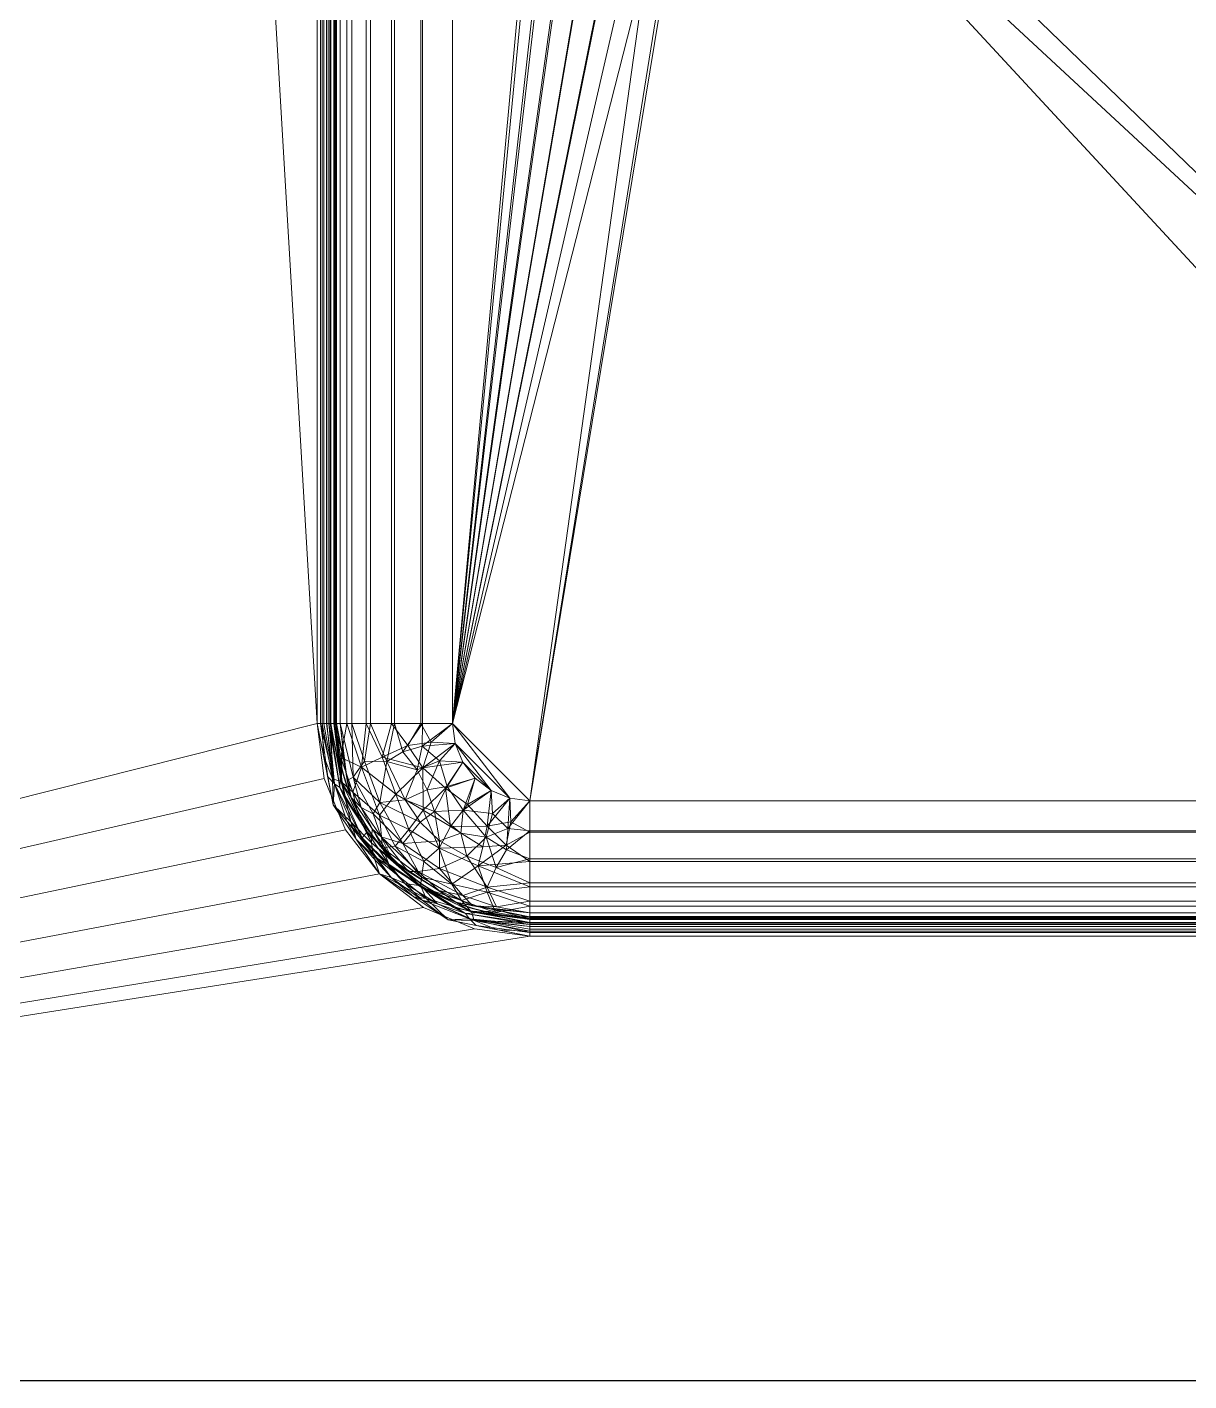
# Model space of a CAD drawing. Header units: millimetres. Extents: x -1 to 1201, y -701 to 1.
# Drawn here: x 600 to 900.5, y -700 to -350 of the extents above; entities that cross this region are included whole.
import ezdxf

# ---------------------------------------------------------------- set-up
doc = ezdxf.new("R2010")
doc.units = ezdxf.units.MM
for name, color, linetype in [('IQ_200_2D', 1, 'Continuous'), ('IQ_200_3D', 1, 'Continuous'), ('IQ_204_2D', 7, 'Continuous')]:
    doc.layers.add(name, color=color, linetype=linetype)

msp = doc.modelspace()

# ---------------------------------------------------------------- linework, layer by layer
at = {"layer": 'IQ_200_2D', "linetype": 'Continuous'}
msp.add_line((1200, -700), (0, -700), dxfattribs=at)
at = {"layer": 'IQ_204_2D'}
for p, q in [((680, -530), (680, -230)), ((1030, -580), (730, -580))]:
    msp.add_line(p, q, dxfattribs=at)
msp.add_arc((730, -530), 50, 180, 270, dxfattribs=at)

# ---------------------------------------------------------------- meshes
at = {"layer": 'IQ_200_3D', "lineweight": 18}
mesh = msp.add_polyface(dxfattribs=at)
corners = [(1200, 0, 850), (1200, -700, 850), (0, -700, 850), (0, 0, 850), (675, -230, 850), (675, -530, 850), (676.87, -544.24, 850), (682.37, -557.5, 850), (691.11, -568.89, 850), (702.5, -577.63, 850), (715.76, -583.13, 850), (730, -585, 850), (1030, -585, 850), (1044.24, -583.13, 850), (1057.5, -577.63, 850), (1068.89, -568.89, 850), (1077.63, -557.5, 850), (1083.13, -544.24, 850), (1085, -530, 850), (1085, -230, 850), (1083.13, -215.76, 850), (1077.63, -202.5, 850), (1068.89, -191.11, 850), (1057.5, -182.37, 850), (1044.24, -176.87, 850), (1030, -175, 850), (730, -175, 850), (715.76, -176.87, 850), (702.5, -182.37, 850), (691.11, -191.11, 850), (682.37, -202.5, 850), (676.87, -215.76, 850), (684, -168, 850), (683.45, -163.86, 850), (681.86, -160, 850), (679.31, -156.69, 850), (676, -154.14, 850), (672.14, -152.55, 850), (668, -152, 850), (663.86, -152.55, 850), (660, -154.14, 850), (656.69, -156.69, 850), (654.14, -160, 850), (652.55, -163.86, 850), (652, -168, 850), (652.55, -172.14, 850), (654.14, -176, 850), (656.69, -179.31, 850), (660, -181.86, 850), (663.86, -183.45, 850), (668, -184, 850), (672.14, -183.45, 850), (676, -181.86, 850), (679.31, -179.31, 850), (681.86, -176, 850), (683.45, -172.14, 850)]
mesh.append_faces([[corners[k] for k in face] for face in [(14, 1, 13), (18, 1, 17), (9, 2, 8), (23, 0, 22), (20, 0, 19), (42, 3, 41), (40, 3, 39), (38, 0, 37)]], dxfattribs={"vtx0": -1, "vtx1": -1})
mesh.append_faces([[corners[k] for k in face] for face in [(1, 14, 15), (1, 15, 16), (1, 18, 19, 0), (0, 23, 24), (33, 27, 28, 32), (34, 26, 27, 33), (28, 55, 32), (29, 52, 53), (30, 51, 52, 29), (4, 47, 48), (3, 44, 45, 2), (3, 42, 43)]], dxfattribs={"vtx0": -1, "vtx2": -1})
mesh.append_faces([[corners[k] for k in face] for face in [(0, 25, 26, 36), (2, 45, 46, 5)]], dxfattribs={"vtx0": -1, "vtx2": -1, "vtx3": -1})
mesh.append_faces([[corners[k] for k in face] for face in [(16, 17, 1), (12, 13, 1), (9, 10, 2), (7, 8, 2), (10, 11, 2), (21, 22, 0), (20, 21, 0), (24, 25, 0), (5, 6, 2), (53, 54, 29), (50, 51, 30), (6, 7, 2), (34, 35, 26), (36, 37, 0), (35, 36, 26), (43, 44, 3), (40, 41, 3)]], dxfattribs={"vtx1": -1, "vtx2": -1})
mesh.append_faces([[corners[k] for k in face] for face in [(11, 12, 1, 2), (54, 55, 28, 29), (4, 5, 46, 47), (30, 31, 49, 50), (31, 4, 48, 49), (38, 39, 3, 0)]], dxfattribs={"vtx1": -1, "vtx3": -1})
mesh = msp.add_polyface(dxfattribs=at)
corners = [(1200, -700, 900), (1200, -23, 900), (0, -23, 900), (0, -700, 900), (675, -530, 900), (675, -230, 900), (676.87, -215.76, 900), (682.37, -202.5, 900), (691.11, -191.11, 900), (702.5, -182.37, 900), (715.76, -176.87, 900), (730, -175, 900), (1030, -175, 900), (1044.24, -176.87, 900), (1057.5, -182.37, 900), (1068.89, -191.11, 900), (1077.63, -202.5, 900), (1083.13, -215.76, 900), (1085, -230, 900), (1085, -530, 900), (1083.13, -544.24, 900), (1077.63, -557.5, 900), (1068.89, -568.89, 900), (1057.5, -577.63, 900), (1044.24, -583.13, 900), (1030, -585, 900), (730, -585, 900), (715.76, -583.13, 900), (702.5, -577.63, 900), (691.11, -568.89, 900), (682.37, -557.5, 900), (676.87, -544.24, 900), (652, -168, 900), (652.55, -163.86, 900), (654.14, -160, 900), (656.69, -156.69, 900), (660, -154.14, 900), (663.86, -152.55, 900), (668, -152, 900), (672.14, -152.55, 900), (676, -154.14, 900), (679.31, -156.69, 900), (681.86, -160, 900), (683.45, -163.86, 900), (684, -168, 900), (683.45, -172.14, 900), (681.86, -176, 900), (679.31, -179.31, 900), (676, -181.86, 900), (672.14, -183.45, 900), (668, -184, 900), (663.86, -183.45, 900), (660, -181.86, 900), (656.69, -179.31, 900), (654.14, -176, 900), (652.55, -172.14, 900)]
mesh.append_faces([[corners[k] for k in face] for face in [(16, 1, 15), (21, 0, 20), (28, 3, 27), (47, 8, 46), (36, 2, 35), (35, 2, 34), (33, 2, 32), (49, 7, 48), (54, 5, 53), (50, 7, 49), (31, 3, 30)]], dxfattribs={"vtx0": -1, "vtx1": -1})
mesh.append_faces([[corners[k] for k in face] for face in [(1, 12, 13), (1, 13, 14), (1, 17, 18), (9, 45, 46, 8), (10, 42, 43, 9), (42, 10, 11, 41), (0, 21, 22), (0, 23, 24), (26, 3, 0, 25), (3, 26, 27), (2, 36, 37), (48, 7, 8, 47), (51, 6, 7, 50), (52, 5, 6, 51)]], dxfattribs={"vtx0": -1, "vtx2": -1})
mesh.append_faces([[corners[k] for k in face] for face in [(16, 17, 1), (14, 15, 1), (43, 44, 9), (44, 45, 9), (19, 20, 0), (22, 23, 0), (29, 30, 3), (28, 29, 3), (24, 25, 0), (37, 38, 2), (40, 41, 11), (39, 40, 1), (33, 34, 2), (31, 4, 3), (52, 53, 5), (54, 55, 3)]], dxfattribs={"vtx1": -1, "vtx2": -1})
mesh.append_faces([[corners[k] for k in face] for face in [(11, 12, 1, 40), (4, 5, 54, 3)]], dxfattribs={"vtx1": -1, "vtx2": -1, "vtx3": -1})
mesh.append_faces([[corners[k] for k in face] for face in [(18, 19, 0, 1), (38, 39, 1, 2), (55, 32, 2, 3)]], dxfattribs={"vtx1": -1, "vtx3": -1})
mesh = msp.add_polyface(dxfattribs=at)
corners = [(1050, -230, 700), (1049.32, -224.82, 700), (1047.32, -220, 700), (1044.14, -215.86, 700), (1040, -212.68, 700), (1035.18, -210.68, 700), (1030, -210, 700), (730, -210, 700), (724.82, -210.68, 700), (720, -212.68, 700), (715.86, -215.86, 700), (712.68, -220, 700), (710.68, -224.82, 700), (710, -230, 700), (710, -530, 700), (710.68, -535.18, 700), (712.68, -540, 700), (715.86, -544.14, 700), (720, -547.32, 700), (724.82, -549.32, 700), (730, -550, 700), (1030, -550, 700), (1035.18, -549.32, 700), (1040, -547.32, 700), (1044.14, -544.14, 700), (1047.32, -540, 700), (1049.32, -535.18, 700), (1050, -530, 700), (787, -259, 700), (786.05, -266.25, 700), (783.25, -273, 700), (778.8, -278.8, 700), (773, -283.25, 700), (766.25, -286.05, 700), (759, -287, 700), (751.75, -286.05, 700), (745, -283.25, 700), (739.2, -278.8, 700), (734.75, -273, 700), (731.95, -266.25, 700), (731, -259, 700), (731.95, -251.75, 700), (734.75, -245, 700), (739.2, -239.2, 700), (745, -234.75, 700), (751.75, -231.95, 700), (759, -231, 700), (766.25, -231.95, 700), (773, -234.75, 700), (778.8, -239.2, 700), (783.25, -245, 700), (786.05, -251.75, 700)]
mesh.append_faces([[corners[k] for k in face] for face in [(29, 6, 28), (37, 14, 36), (49, 6, 48), (40, 13, 39)]], dxfattribs={"vtx0": -1, "vtx1": -1})
mesh.append_faces([[corners[k] for k in face] for face in [(21, 27, 31)]], dxfattribs={"vtx0": -1, "vtx1": -1, "vtx2": -1})
mesh.append_faces([[corners[k] for k in face] for face in [(32, 20, 21, 31), (14, 32, 33), (15, 18, 19, 14), (14, 37, 38), (7, 47, 48, 6), (7, 46, 47), (6, 0, 1, 5), (5, 1, 2, 4), (6, 51, 28), (13, 42, 43, 12)]], dxfattribs={"vtx0": -1, "vtx2": -1})
mesh.append_faces([[corners[k] for k in face] for face in [(6, 29, 30, 0), (14, 19, 20, 32)]], dxfattribs={"vtx0": -1, "vtx2": -1, "vtx3": -1})
mesh.append_faces([[corners[k] for k in face] for face in [(43, 8, 9, 10)]], dxfattribs={"vtx0": -1, "vtx3": -1})
mesh.append_faces([[corners[k] for k in face] for face in [(35, 36, 14), (34, 35, 14), (33, 34, 14), (50, 51, 6), (49, 50, 6), (44, 45, 7), (41, 42, 13), (40, 41, 13), (11, 12, 43, 10), (45, 46, 7)]], dxfattribs={"vtx1": -1, "vtx2": -1})
mesh.append_faces([[corners[k] for k in face] for face in [(25, 26, 22, 23), (21, 22, 26, 27), (27, 0, 30, 31), (13, 14, 38, 39), (43, 44, 7, 8)]], dxfattribs={"vtx1": -1, "vtx3": -1})
mesh.append_faces([[corners[k] for k in face] for face in [(23, 24, 25), (16, 17, 18, 15), (2, 3, 4)]], dxfattribs={"vtx2": -1})
mesh = msp.add_polyface(dxfattribs=at)
corners = [(1030, -210, 698.5), (1035.18, -210.68, 698.5), (1040, -212.68, 698.5), (1044.14, -215.86, 698.5), (1047.32, -220, 698.5), (1049.32, -224.82, 698.5), (1050, -230, 698.5), (1050, -530, 698.5), (1049.5, -534.45, 698.5), (1048.02, -538.68, 698.5), (1045.64, -542.47, 698.5), (1042.47, -545.64, 698.5), (1038.68, -548.02, 698.5), (1034.45, -549.5, 698.5), (1030, -550, 698.5), (730, -550, 698.5), (724.82, -549.32, 698.5), (720, -547.32, 698.5), (715.86, -544.14, 698.5), (712.68, -540, 698.5), (710.68, -535.18, 698.5), (710, -530, 698.5), (710, -230, 698.5), (710.68, -224.82, 698.5), (712.68, -220, 698.5), (715.86, -215.86, 698.5), (720, -212.68, 698.5), (724.82, -210.68, 698.5), (730, -210, 698.5), (729.5, -259, 698.5), (730.51, -266.64, 698.5), (733.45, -273.75, 698.5), (738.14, -279.86, 698.5), (744.25, -284.55, 698.5), (751.36, -287.49, 698.5), (759, -288.5, 698.5), (766.64, -287.49, 698.5), (773.75, -284.55, 698.5), (779.86, -279.86, 698.5), (784.55, -273.75, 698.5), (787.49, -266.64, 698.5), (788.5, -259, 698.5), (787.49, -251.36, 698.5), (784.55, -244.25, 698.5), (779.86, -238.14, 698.5), (773.75, -233.45, 698.5), (766.64, -230.51, 698.5), (759, -229.5, 698.5), (751.36, -230.51, 698.5), (744.25, -233.45, 698.5), (738.14, -238.14, 698.5), (733.45, -244.25, 698.5), (730.51, -251.36, 698.5)]
mesh.append_faces([[corners[k] for k in face] for face in [(45, 0, 44), (42, 0, 41), (49, 28, 48), (8, 14, 7), (34, 21, 33)]], dxfattribs={"vtx0": -1, "vtx1": -1})
mesh.append_faces([[corners[k] for k in face] for face in [(0, 6, 40, 41)]], dxfattribs={"vtx0": -1, "vtx1": -1, "vtx3": -1})
mesh.append_faces([[corners[k] for k in face] for face in [(28, 46, 47), (50, 27, 28, 49), (22, 51, 52), (22, 29, 30), (28, 47, 48), (31, 21, 22, 30), (21, 15, 16, 20), (20, 16, 17, 19)]], dxfattribs={"vtx0": -1, "vtx2": -1})
mesh.append_faces([[corners[k] for k in face] for face in [(21, 35, 36, 15)]], dxfattribs={"vtx0": -1, "vtx2": -1, "vtx3": -1})
mesh.append_faces([[corners[k] for k in face] for face in [(50, 25, 26, 27)]], dxfattribs={"vtx0": -1, "vtx3": -1})
mesh.append_faces([[corners[k] for k in face] for face in [(18, 19, 17)]], dxfattribs={"vtx1": -1})
mesh.append_faces([[corners[k] for k in face] for face in [(42, 43, 0), (43, 44, 0), (24, 25, 50, 23), (52, 29, 22), (34, 35, 21), (32, 33, 21), (31, 32, 21), (36, 37, 15)]], dxfattribs={"vtx1": -1, "vtx2": -1})
mesh.append_faces([[corners[k] for k in face] for face in [(38, 39, 7, 14)]], dxfattribs={"vtx1": -1, "vtx2": -1, "vtx3": -1})
mesh.append_faces([[corners[k] for k in face] for face in [(4, 5, 1, 2), (0, 1, 5, 6), (45, 46, 28, 0), (22, 23, 50, 51), (6, 7, 39, 40), (37, 38, 14, 15), (8, 9, 13, 14), (9, 10, 12, 13)]], dxfattribs={"vtx1": -1, "vtx3": -1})
mesh.append_faces([[corners[k] for k in face] for face in [(2, 3, 4), (10, 11, 12)]], dxfattribs={"vtx2": -1})
mesh = msp.add_polyface(dxfattribs=at)
corners = [(675, -230, 900), (675, -530, 900), (675, -530, 850), (675, -230, 850)]
mesh.append_faces([[corners[k] for k in face] for face in [(0, 1, 2, 3)]])
mesh = msp.add_polyface(dxfattribs=at)
corners = [(680, -530, 895), (680, -230, 895), (679.83, -230, 896.29), (679.33, -230, 897.5), (678.54, -230, 898.54), (677.5, -230, 899.33), (676.29, -230, 899.83), (675, -230, 900), (675, -530, 900), (676.29, -530, 899.83), (677.5, -530, 899.33), (678.54, -530, 898.54), (679.33, -530, 897.5), (679.83, -530, 896.29)]
mesh.append_faces([[corners[k] for k in face] for face in [(13, 2, 3, 12)]], dxfattribs={"vtx0": -1, "vtx2": -1})
mesh.append_faces([[corners[k] for k in face] for face in [(1, 2, 13, 0)]], dxfattribs={"vtx1": -1})
mesh.append_faces([[corners[k] for k in face] for face in [(11, 12, 3, 4), (5, 6, 9, 10), (10, 11, 4, 5)]], dxfattribs={"vtx1": -1, "vtx3": -1})
mesh.append_faces([[corners[k] for k in face] for face in [(6, 7, 8, 9)]], dxfattribs={"vtx3": -1})
mesh = msp.add_polyface(dxfattribs=at)
corners = [(675, -530, 900), (675, -230, 900), (675, -230, 898.5), (675, -530, 898.5)]
mesh.append_faces([[corners[k] for k in face] for face in [(0, 1, 2, 3)]])
mesh = msp.add_polyface(dxfattribs=at)
corners = [(678.5, -230, 895), (678.5, -530, 895), (678.38, -530, 895.91), (678.03, -530, 896.75), (677.47, -530, 897.47), (676.75, -530, 898.03), (675.91, -530, 898.38), (675, -530, 898.5), (675, -230, 898.5), (675.91, -230, 898.38), (676.75, -230, 898.03), (677.47, -230, 897.47), (678.03, -230, 896.75), (678.38, -230, 895.91)]
mesh.append_faces([[corners[k] for k in face] for face in [(1, 2, 13, 0)]], dxfattribs={"vtx1": -1})
mesh.append_faces([[corners[k] for k in face] for face in [(5, 6, 9, 10), (4, 5, 10, 11), (2, 3, 12, 13), (11, 12, 3, 4)]], dxfattribs={"vtx1": -1, "vtx3": -1})
mesh.append_faces([[corners[k] for k in face] for face in [(6, 7, 8, 9)]], dxfattribs={"vtx3": -1})
mesh = msp.add_polyface(dxfattribs=at)
corners = [(678.5, -530, 895), (678.5, -230, 895), (678.5, -230, 730), (678.5, -530, 730)]
mesh.append_faces([[corners[k] for k in face] for face in [(0, 1, 2, 3)]])
mesh = msp.add_polyface(dxfattribs=at)
corners = [(710, -530, 698.5), (701.85, -530, 699.57), (694.25, -530, 702.72), (687.73, -530, 707.73), (682.72, -530, 714.25), (679.57, -530, 721.85), (678.5, -530, 730), (678.5, -230, 730), (679.57, -230, 721.85), (682.72, -230, 714.25), (687.73, -230, 707.73), (694.25, -230, 702.72), (701.85, -230, 699.57), (710, -230, 698.5)]
mesh.append_faces([[corners[k] for k in face] for face in [(7, 8, 5, 6)]], dxfattribs={"vtx1": -1})
mesh.append_faces([[corners[k] for k in face] for face in [(8, 9, 4, 5), (3, 4, 9, 10), (11, 12, 1, 2), (2, 3, 10, 11)]], dxfattribs={"vtx1": -1, "vtx3": -1})
mesh.append_faces([[corners[k] for k in face] for face in [(12, 13, 0, 1)]], dxfattribs={"vtx3": -1})
mesh = msp.add_polyface(dxfattribs=at)
corners = [(680, -530, 730), (680, -230, 730), (680, -230, 895), (680, -530, 895)]
mesh.append_faces([[corners[k] for k in face] for face in [(0, 1, 2, 3)]])
mesh = msp.add_polyface(dxfattribs=at)
corners = [(680, -530, 730), (681.02, -530, 722.24), (684.02, -530, 715), (688.79, -530, 708.79), (695, -530, 704.02), (702.24, -530, 701.02), (710, -530, 700), (710, -230, 700), (702.24, -230, 701.02), (695, -230, 704.02), (688.79, -230, 708.79), (684.02, -230, 715), (681.02, -230, 722.24), (680, -230, 730)]
mesh.append_faces([[corners[k] for k in face] for face in [(0, 1, 12, 13)]], dxfattribs={"vtx1": -1})
mesh.append_faces([[corners[k] for k in face] for face in [(4, 5, 8, 9), (3, 4, 9, 10), (1, 2, 11, 12), (10, 11, 2, 3)]], dxfattribs={"vtx1": -1, "vtx3": -1})
mesh.append_faces([[corners[k] for k in face] for face in [(5, 6, 7, 8)]], dxfattribs={"vtx3": -1})
mesh = msp.add_polyface(dxfattribs=at)
corners = [(675, -530, 850), (675, -530, 900), (676.87, -544.24, 900), (682.37, -557.5, 900), (691.11, -568.89, 900), (702.5, -577.63, 900), (715.76, -583.13, 900), (730, -585, 900), (730, -585, 850), (715.76, -583.13, 850), (702.5, -577.63, 850), (691.11, -568.89, 850), (682.37, -557.5, 850), (676.87, -544.24, 850)]
mesh.append_faces([[corners[k] for k in face] for face in [(8, 9, 6, 7)]], dxfattribs={"vtx1": -1})
mesh.append_faces([[corners[k] for k in face] for face in [(12, 13, 2, 3), (3, 4, 11, 12), (9, 10, 5, 6), (4, 5, 10, 11)]], dxfattribs={"vtx1": -1, "vtx3": -1})
mesh.append_faces([[corners[k] for k in face] for face in [(13, 0, 1, 2)]], dxfattribs={"vtx3": -1})
mesh = msp.add_polyface(dxfattribs=at)
corners = [(730, -580, 895), (710.87, -576.19, 895), (694.64, -565.36, 895), (683.81, -549.13, 895), (680, -530, 895), (679.83, -530, 896.29), (679.33, -530, 897.5), (678.54, -530, 898.54), (677.5, -530, 899.33), (676.29, -530, 899.83), (675, -530, 900), (679.19, -551.05, 900), (691.11, -568.89, 900), (708.95, -580.81, 900), (730, -585, 900), (730, -583.71, 899.83), (730, -582.5, 899.33), (730, -581.46, 898.54), (730, -580.67, 897.5), (730, -580.17, 896.29), (714.93, -578.76, 898.04), (681.24, -545.07, 898.04), (721.65, -583.34, 900), (676.66, -538.35, 900), (722.41, -578.49, 895), (681.51, -537.59, 895), (701.88, -572.09, 897.4), (689.12, -560.89, 898.3), (715.66, -580.98, 899.56), (703.25, -575.32, 899.4), (679.02, -544.34, 899.56), (683.72, -555.45, 899.5), (689.61, -564.29, 899.57), (685.15, -559.97, 900), (702.76, -570.77, 895), (689.23, -557.24, 895), (700.03, -574.85, 900)]
mesh.append_faces([[corners[k] for k in face] for face in [(1, 20, 24), (3, 27, 35)]], dxfattribs={"vtx0": -1, "vtx1": -1})
mesh.append_faces([[corners[k] for k in face] for face in [(6, 21, 25), (26, 20, 1), (28, 22, 15), (29, 20, 26), (31, 32, 27), (28, 29, 13), (24, 20, 18), (29, 28, 20), (21, 31, 27), (28, 17, 20), (30, 21, 7), (21, 30, 31), (26, 2, 27), (32, 29, 26), (9, 23, 30), (31, 30, 11), (3, 21, 27), (32, 26, 27), (32, 31, 33), (12, 29, 32)]], dxfattribs={"vtx0": -1, "vtx1": -1, "vtx2": -1})
mesh.append_faces([[corners[k] for k in face] for face in [(28, 16, 17), (28, 15, 16), (25, 5, 6), (29, 12, 36), (31, 11, 33), (27, 2, 35)]], dxfattribs={"vtx0": -1, "vtx2": -1})
mesh.append_faces([[corners[k] for k in face] for face in [(26, 1, 34, 2)]], dxfattribs={"vtx0": -1, "vtx3": -1})
mesh.append_faces([[corners[k] for k in face] for face in [(14, 15, 22)]], dxfattribs={"vtx1": -1})
mesh.append_faces([[corners[k] for k in face] for face in [(13, 22, 28), (18, 19, 24), (17, 18, 20), (6, 7, 21), (3, 25, 21), (7, 8, 30), (8, 9, 30), (23, 11, 30), (33, 12, 32), (36, 13, 29)]], dxfattribs={"vtx1": -1, "vtx2": -1})
mesh.append_faces([[corners[k] for k in face] for face in [(25, 4, 5), (9, 10, 23), (19, 0, 24)]], dxfattribs={"vtx2": -1})
mesh = msp.add_polyface(dxfattribs=at)
corners = [(730, -585, 898.5), (730, -585, 900), (708.95, -580.81, 900), (691.11, -568.89, 900), (679.19, -551.05, 900), (675, -530, 900), (675, -530, 898.5), (679.19, -551.05, 898.5), (691.11, -568.89, 898.5), (708.95, -580.81, 898.5), (722.11, -583.43, 898.5), (719.48, -582.91, 900), (700.03, -574.85, 898.5), (700.03, -574.85, 900), (685.15, -559.97, 900), (685.15, -559.97, 898.5), (677.09, -540.52, 898.5), (677.09, -540.52, 900)]
mesh.append_faces([[corners[k] for k in face] for face in [(1, 10, 0)]], dxfattribs={"vtx0": -1})
mesh.append_faces([[corners[k] for k in face] for face in [(9, 11, 2), (10, 1, 11)]], dxfattribs={"vtx0": -1, "vtx2": -1})
mesh.append_faces([[corners[k] for k in face] for face in [(6, 16, 17, 5)]], dxfattribs={"vtx1": -1})
mesh.append_faces([[corners[k] for k in face] for face in [(9, 10, 11)]], dxfattribs={"vtx1": -1, "vtx2": -1})
mesh.append_faces([[corners[k] for k in face] for face in [(13, 3, 8, 12), (2, 13, 12, 9), (15, 8, 3, 14), (4, 17, 16, 7), (14, 4, 7, 15)]], dxfattribs={"vtx1": -1, "vtx3": -1})
mesh = msp.add_polyface(dxfattribs=at)
corners = [(678.5, -530, 895), (682.42, -549.71, 895), (693.58, -566.42, 895), (710.29, -577.58, 895), (730, -581.5, 895), (730, -581.62, 895.91), (730, -581.97, 896.75), (730, -582.53, 897.47), (730, -583.25, 898.03), (730, -584.09, 898.38), (730, -585, 898.5), (708.95, -580.81, 898.5), (691.11, -568.89, 898.5), (679.19, -551.05, 898.5), (675, -530, 898.5), (675.91, -530, 898.38), (676.75, -530, 898.03), (677.47, -530, 897.47), (678.03, -530, 896.75), (678.38, -530, 895.91), (714.39, -580.51, 897.78), (679.49, -545.61, 897.78), (717.04, -578.92, 895), (681.08, -542.96, 895), (716.16, -582.25, 898.5), (677.75, -543.84, 898.5), (713.43, -579.12, 896.51), (697.72, -571.42, 897.46), (680.88, -546.57, 896.51), (686.71, -559.64, 897.42), (706.19, -576.66, 897.32), (700.03, -574.85, 898.5), (702.21, -575.75, 898.18), (694.15, -569.89, 898.22), (685.15, -559.97, 898.5), (682.73, -555.27, 898.21), (688, -558.06, 895), (701.94, -572, 895)]
mesh.append_faces([[corners[k] for k in face] for face in [(37, 27, 2), (17, 21, 16), (1, 28, 23), (13, 35, 34), (36, 28, 1), (3, 26, 37)]], dxfattribs={"vtx0": -1, "vtx1": -1})
mesh.append_faces([[corners[k] for k in face] for face in [(33, 27, 32), (18, 28, 21), (20, 9, 24), (26, 30, 37), (20, 26, 6), (31, 33, 32), (32, 30, 20), (27, 37, 30), (30, 32, 27), (21, 25, 15), (28, 36, 29), (26, 22, 5), (29, 21, 28), (32, 20, 11), (26, 20, 30), (19, 23, 28), (29, 33, 35), (2, 27, 29), (29, 27, 33), (34, 35, 33), (13, 21, 35), (21, 29, 35)]], dxfattribs={"vtx0": -1, "vtx1": -1, "vtx2": -1})
mesh.append_faces([[corners[k] for k in face] for face in [(20, 24, 11), (21, 15, 16), (26, 5, 6), (32, 11, 31), (20, 6, 7), (21, 17, 18), (33, 12, 34), (33, 31, 12)]], dxfattribs={"vtx0": -1, "vtx2": -1})
mesh.append_faces([[corners[k] for k in face] for face in [(4, 5, 22), (14, 15, 25)]], dxfattribs={"vtx1": -1})
mesh.append_faces([[corners[k] for k in face] for face in [(8, 9, 20), (7, 8, 20), (3, 22, 26), (18, 19, 28), (13, 25, 21), (36, 2, 29)]], dxfattribs={"vtx1": -1, "vtx2": -1})
mesh.append_faces([[corners[k] for k in face] for face in [(19, 0, 23), (9, 10, 24)]], dxfattribs={"vtx2": -1})
mesh = msp.add_polyface(dxfattribs=at)
corners = [(730, -581.5, 730), (730, -581.5, 895), (710.29, -577.58, 895), (693.58, -566.42, 895), (682.42, -549.71, 895), (678.5, -530, 895), (678.5, -530, 730), (682.42, -549.71, 730), (693.58, -566.42, 730), (710.29, -577.58, 730), (720.15, -579.54, 730), (720.15, -579.54, 895), (701.94, -572, 730), (701.94, -572, 895), (681.15, -543.3, 730), (680.46, -539.85, 895), (688, -558.06, 895), (688, -558.06, 730)]
mesh.append_faces([[corners[k] for k in face] for face in [(10, 11, 2, 9), (12, 13, 3, 8), (9, 2, 13, 12), (8, 3, 16, 17), (14, 4, 15), (4, 7, 17, 16)]], dxfattribs={"vtx0": -1, "vtx2": -1})
mesh.append_faces([[corners[k] for k in face] for face in [(1, 11, 10, 0)]], dxfattribs={"vtx1": -1})
mesh.append_faces([[corners[k] for k in face] for face in [(14, 7, 4), (6, 14, 15)]], dxfattribs={"vtx1": -1, "vtx2": -1})
mesh.append_faces([[corners[k] for k in face] for face in [(15, 5, 6)]], dxfattribs={"vtx2": -1})
mesh = msp.add_polyface(dxfattribs=at)
corners = [(730, -550, 698.5), (730, -558.15, 699.57), (730, -565.75, 702.72), (730, -572.27, 707.73), (730, -577.28, 714.25), (730, -580.43, 721.85), (730, -581.5, 730), (710.29, -577.58, 730), (693.58, -566.42, 730), (682.42, -549.71, 730), (678.5, -530, 730), (679.57, -530, 721.85), (682.72, -530, 714.25), (687.73, -530, 707.73), (694.25, -530, 702.72), (701.85, -530, 699.57), (710, -530, 698.5), (710.68, -535.18, 698.5), (712.68, -540, 698.5), (715.86, -544.14, 698.5), (720, -547.32, 698.5), (724.82, -549.32, 698.5), (702.61, -565.69, 710.82), (695.36, -548.31, 705.01), (709.5, -556.71, 701.62), (684.24, -547.8, 717.95), (712.4, -575.84, 717.95), (716.7, -566.85, 705.01), (702.34, -541.46, 700.11), (719, -556.57, 699.74), (686.46, -541.34, 710.82), (718.98, -573.62, 710.82), (708.18, -546.74, 699.41), (691.18, -553.71, 711.49), (691.96, -562.19, 719.87), (691.82, -538.76, 705.01), (713.92, -550.96, 699.16), (719.17, -579.35, 730), (714.74, -578.59, 724.01), (701.76, -572.26, 723.53), (721.18, -578.9, 719.48), (680.65, -540.83, 730), (681.42, -545.25, 723.99), (688, -558.06, 730), (685.85, -554.8, 722.68), (681.15, -538.85, 719.35), (723.94, -561.48, 700.9), (725.11, -555.48, 699.07), (698.73, -557.41, 707.06), (702.46, -552.46, 702.6), (706.61, -562.29, 705.56), (698.47, -535.77, 700.9), (704.52, -534.9, 699.07), (717.87, -561.96, 701.88), (709.87, -571.57, 712.5), (702, -569.74, 716.82), (695.23, -561.74, 713.9), (701.94, -572, 730)]
mesh.append_faces([[corners[k] for k in face] for face in [(21, 29, 20), (18, 28, 17), (41, 42, 9), (9, 44, 43), (0, 47, 21), (16, 52, 15), (8, 39, 57)]], dxfattribs={"vtx0": -1, "vtx1": -1})
mesh.append_faces([[corners[k] for k in face] for face in [(22, 56, 48), (38, 39, 26), (5, 37, 38), (31, 54, 27), (38, 40, 5), (33, 30, 23), (23, 35, 28), (29, 46, 53), (29, 24, 36), (7, 39, 38), (18, 32, 28), (3, 31, 27), (24, 50, 49), (45, 25, 42), (11, 45, 42), (25, 30, 33), (25, 45, 30), (35, 30, 13), (28, 32, 49), (46, 47, 1), (48, 50, 22), (24, 29, 53), (28, 51, 52), (25, 33, 34), (25, 44, 42), (54, 31, 26), (11, 42, 41), (36, 32, 19), (40, 31, 4), (48, 33, 23), (42, 44, 9), (33, 56, 34), (22, 54, 55), (35, 14, 51), (30, 35, 23), (29, 36, 20), (32, 36, 24), (38, 26, 40), (8, 34, 39), (34, 56, 55), (31, 40, 26), (44, 25, 34), (34, 43, 44), (30, 45, 12), (27, 46, 2), (47, 29, 21), (29, 47, 46), (49, 48, 23), (48, 49, 50), (28, 49, 23), (32, 24, 49), (53, 50, 24), (54, 50, 27), (52, 51, 15), (35, 51, 28), (28, 52, 17), (46, 27, 53), (53, 27, 50), (55, 26, 39), (54, 22, 50), (26, 55, 54), (34, 55, 39), (48, 56, 33), (55, 56, 22)]], dxfattribs={"vtx0": -1, "vtx1": -1, "vtx2": -1})
mesh.append_faces([[corners[k] for k in face] for face in [(51, 14, 15), (46, 1, 2), (27, 2, 3), (36, 19, 20), (30, 12, 13), (39, 7, 57), (34, 8, 43)]], dxfattribs={"vtx0": -1, "vtx2": -1})
mesh.append_faces([[corners[k] for k in face] for face in [(37, 7, 38), (18, 19, 32), (0, 1, 47), (3, 4, 31), (13, 14, 35), (16, 17, 52), (4, 5, 40), (11, 12, 45)]], dxfattribs={"vtx1": -1, "vtx2": -1})
mesh.append_faces([[corners[k] for k in face] for face in [(5, 6, 37), (41, 10, 11)]], dxfattribs={"vtx2": -1})
mesh = msp.add_polyface(dxfattribs=at)
corners = [(730, -580, 895), (730, -580, 730), (710.87, -576.19, 730), (694.64, -565.36, 730), (683.81, -549.13, 730), (680, -530, 730), (680, -530, 895), (683.81, -549.13, 895), (694.64, -565.36, 895), (710.87, -576.19, 895), (720.43, -578.1, 730), (720.43, -578.1, 895), (702.76, -570.77, 730), (702.76, -570.77, 895), (682.53, -542.73, 730), (681.9, -539.57, 895), (689.23, -557.24, 895), (689.23, -557.24, 730)]
mesh.append_faces([[corners[k] for k in face] for face in [(10, 11, 0, 1)]], dxfattribs={"vtx0": -1})
mesh.append_faces([[corners[k] for k in face] for face in [(12, 8, 13, 2), (2, 13, 9), (7, 4, 14), (15, 14, 5)]], dxfattribs={"vtx0": -1, "vtx2": -1})
mesh.append_faces([[corners[k] for k in face] for face in [(15, 7, 14), (12, 3, 8)]], dxfattribs={"vtx1": -1, "vtx2": -1})
mesh.append_faces([[corners[k] for k in face] for face in [(9, 11, 10, 2), (16, 8, 3, 17), (17, 4, 7, 16)]], dxfattribs={"vtx1": -1, "vtx3": -1})
mesh.append_faces([[corners[k] for k in face] for face in [(5, 6, 15)]], dxfattribs={"vtx2": -1})
mesh = msp.add_polyface(dxfattribs=at)
corners = [(730, -580, 730), (730, -578.98, 722.24), (730, -575.98, 715), (730, -571.21, 708.79), (730, -565, 704.02), (730, -557.76, 701.02), (730, -550, 700), (724.82, -549.32, 700), (720, -547.32, 700), (715.86, -544.14, 700), (712.68, -540, 700), (710.68, -535.18, 700), (710, -530, 700), (702.24, -530, 701.02), (695, -530, 704.02), (688.79, -530, 708.79), (684.02, -530, 715), (681.02, -530, 722.24), (680, -530, 730), (683.81, -549.13, 730), (694.64, -565.36, 730), (710.87, -576.19, 730), (706.71, -560.36, 706.2), (691.28, -550.47, 711.74), (700.92, -542.05, 702.28), (712.71, -574.47, 718.52), (718.72, -559.39, 702.28), (684.36, -543.92, 718.52), (712.78, -552.45, 701.17), (693.04, -539.9, 706.2), (691.56, -559.31, 720.15), (718.96, -572.39, 711.74), (706.68, -567.57, 712.29), (708.66, -546.37, 700.8), (721.34, -567.27, 706.2), (687.31, -539.79, 711.74), (697.78, -549.74, 705.84), (705.4, -552.76, 703.22), (701.13, -568.3, 719.13), (697.21, -561.09, 713.71), (719.61, -577.93, 730), (715.25, -577.2, 724.28), (702.76, -570.77, 730), (698.57, -568.3, 724.79), (706.54, -573.2, 722.96), (721.42, -577.45, 719.83), (682.07, -540.39, 730), (682.77, -544.76, 724.45), (686.41, -551.73, 721.28), (689.55, -553.39, 716.37), (706.71, -539.65, 700.46), (702.23, -535.94, 701.2), (697.21, -537.4, 703.27), (720.34, -553.31, 700.46), (724.31, -557.22, 701.03), (723.97, -562.67, 703.07), (712.15, -558.37, 703.22), (713.77, -564.36, 706), (703.48, -547.23, 702.34), (701.63, -555.53, 706.13), (689.23, -557.24, 730)]
mesh.append_faces([[corners[k] for k in face] for face in [(8, 53, 7), (13, 51, 12), (16, 35, 15), (19, 47, 46), (40, 41, 21), (20, 30, 60), (5, 55, 4)]], dxfattribs={"vtx0": -1, "vtx1": -1})
mesh.append_faces([[corners[k] for k in face] for face in [(24, 29, 36), (25, 38, 44), (57, 32, 31), (26, 53, 28), (1, 45, 41), (32, 25, 31), (56, 26, 28), (45, 25, 41), (55, 5, 54), (25, 45, 31), (1, 41, 40), (17, 46, 47), (34, 31, 3), (38, 25, 32), (24, 50, 51), (53, 54, 7), (28, 9, 33), (52, 29, 24), (48, 27, 47), (38, 43, 44), (24, 51, 52), (49, 27, 48), (33, 37, 28), (35, 29, 15), (30, 38, 39), (36, 29, 23), (35, 27, 23), (30, 48, 60), (34, 57, 31), (37, 59, 22), (50, 33, 10), (36, 37, 58), (55, 34, 4), (26, 56, 57), (27, 35, 16), (29, 35, 23), (59, 23, 39), (22, 56, 37), (58, 37, 33), (59, 37, 36), (39, 38, 32), (22, 39, 32), (49, 39, 23), (41, 44, 21), (30, 43, 38), (42, 44, 43), (25, 44, 41), (31, 45, 2), (48, 47, 19), (17, 47, 27), (49, 48, 30), (39, 49, 30), (27, 49, 23), (50, 24, 58), (11, 51, 50), (13, 52, 51), (14, 29, 52), (28, 53, 8), (54, 53, 26), (55, 54, 26), (34, 55, 26), (37, 56, 28), (57, 56, 22), (32, 57, 22), (26, 57, 34), (50, 58, 33), (36, 58, 24), (23, 59, 36), (39, 22, 59), (20, 43, 30)]], dxfattribs={"vtx0": -1, "vtx1": -1, "vtx2": -1})
mesh.append_faces([[corners[k] for k in face] for face in [(29, 14, 15), (28, 8, 9), (27, 16, 17), (31, 2, 3), (50, 10, 11), (43, 20, 42), (52, 13, 14), (54, 5, 6), (48, 19, 60)]], dxfattribs={"vtx0": -1, "vtx2": -1})
mesh.append_faces([[corners[k] for k in face] for face in [(6, 7, 54), (9, 10, 33), (3, 4, 34), (42, 21, 44), (1, 2, 45), (11, 12, 51)]], dxfattribs={"vtx1": -1, "vtx2": -1})
mesh.append_faces([[corners[k] for k in face] for face in [(40, 0, 1), (17, 18, 46)]], dxfattribs={"vtx2": -1})
mesh = msp.add_polyface(dxfattribs=at)
corners = [(1030, -550, 698.5), (1030, -558.15, 699.57), (1030, -565.75, 702.72), (1030, -572.27, 707.73), (1030, -577.28, 714.25), (1030, -580.43, 721.85), (1030, -581.5, 730), (730, -581.5, 730), (730, -580.43, 721.85), (730, -577.28, 714.25), (730, -572.27, 707.73), (730, -565.75, 702.72), (730, -558.15, 699.57), (730, -550, 698.5)]
mesh.append_faces([[corners[k] for k in face] for face in [(7, 8, 5, 6)]], dxfattribs={"vtx1": -1})
mesh.append_faces([[corners[k] for k in face] for face in [(8, 9, 4, 5), (3, 4, 9, 10), (11, 12, 1, 2), (2, 3, 10, 11)]], dxfattribs={"vtx1": -1, "vtx3": -1})
mesh.append_faces([[corners[k] for k in face] for face in [(12, 13, 0, 1)]], dxfattribs={"vtx3": -1})
mesh = msp.add_polyface(dxfattribs=at)
corners = [(1030, -580, 730), (1030, -578.98, 722.24), (1030, -575.98, 715), (1030, -571.21, 708.79), (1030, -565, 704.02), (1030, -557.76, 701.02), (1030, -550, 700), (730, -550, 700), (730, -557.76, 701.02), (730, -565, 704.02), (730, -571.21, 708.79), (730, -575.98, 715), (730, -578.98, 722.24), (730, -580, 730)]
mesh.append_faces([[corners[k] for k in face] for face in [(0, 1, 12, 13)]], dxfattribs={"vtx1": -1})
mesh.append_faces([[corners[k] for k in face] for face in [(4, 5, 8, 9), (3, 4, 9, 10), (1, 2, 11, 12), (10, 11, 2, 3)]], dxfattribs={"vtx1": -1, "vtx3": -1})
mesh.append_faces([[corners[k] for k in face] for face in [(5, 6, 7, 8)]], dxfattribs={"vtx3": -1})
mesh = msp.add_polyface(dxfattribs=at)
corners = [(1030, -580, 730), (730, -580, 730), (730, -580, 895), (1030, -580, 895)]
mesh.append_faces([[corners[k] for k in face] for face in [(0, 1, 2, 3)]])
mesh = msp.add_polyface(dxfattribs=at)
corners = [(1030, -580, 895), (730, -580, 895), (730, -580.17, 896.29), (730, -580.67, 897.5), (730, -581.46, 898.54), (730, -582.5, 899.33), (730, -583.71, 899.83), (730, -585, 900), (1030, -585, 900), (1030, -583.71, 899.83), (1030, -582.5, 899.33), (1030, -581.46, 898.54), (1030, -580.67, 897.5), (1030, -580.17, 896.29)]
mesh.append_faces([[corners[k] for k in face] for face in [(13, 2, 3, 12)]], dxfattribs={"vtx0": -1, "vtx2": -1})
mesh.append_faces([[corners[k] for k in face] for face in [(1, 2, 13, 0)]], dxfattribs={"vtx1": -1})
mesh.append_faces([[corners[k] for k in face] for face in [(11, 12, 3, 4), (5, 6, 9, 10), (10, 11, 4, 5)]], dxfattribs={"vtx1": -1, "vtx3": -1})
mesh.append_faces([[corners[k] for k in face] for face in [(6, 7, 8, 9)]], dxfattribs={"vtx3": -1})
mesh = msp.add_polyface(dxfattribs=at)
corners = [(1030, -581.5, 895), (730, -581.5, 895), (730, -581.5, 730), (1030, -581.5, 730)]
mesh.append_faces([[corners[k] for k in face] for face in [(0, 1, 2, 3)]])
mesh = msp.add_polyface(dxfattribs=at)
corners = [(730, -581.5, 895), (1030, -581.5, 895), (1030, -581.62, 895.91), (1030, -581.97, 896.75), (1030, -582.53, 897.47), (1030, -583.25, 898.03), (1030, -584.09, 898.38), (1030, -585, 898.5), (730, -585, 898.5), (730, -584.09, 898.38), (730, -583.25, 898.03), (730, -582.53, 897.47), (730, -581.97, 896.75), (730, -581.62, 895.91)]
mesh.append_faces([[corners[k] for k in face] for face in [(1, 2, 13, 0)]], dxfattribs={"vtx1": -1})
mesh.append_faces([[corners[k] for k in face] for face in [(5, 6, 9, 10), (4, 5, 10, 11), (2, 3, 12, 13), (11, 12, 3, 4)]], dxfattribs={"vtx1": -1, "vtx3": -1})
mesh.append_faces([[corners[k] for k in face] for face in [(6, 7, 8, 9)]], dxfattribs={"vtx3": -1})
mesh = msp.add_polyface(dxfattribs=at)
corners = [(730, -585, 900), (1030, -585, 900), (1030, -585, 850), (730, -585, 850)]
mesh.append_faces([[corners[k] for k in face] for face in [(0, 1, 2, 3)]])
mesh = msp.add_polyface(dxfattribs=at)
corners = [(1030, -585, 900), (730, -585, 900), (730, -585, 898.5), (1030, -585, 898.5)]
mesh.append_faces([[corners[k] for k in face] for face in [(0, 1, 2, 3)]])
mesh = msp.add_polyface(dxfattribs=at)
corners = [(1200, -700, 900), (0, -700, 900), (0, -700, 850), (1200, -700, 850)]
mesh.append_faces([[corners[k] for k in face] for face in [(0, 1, 2, 3)]])

doc.saveas('drawing.dxf')
